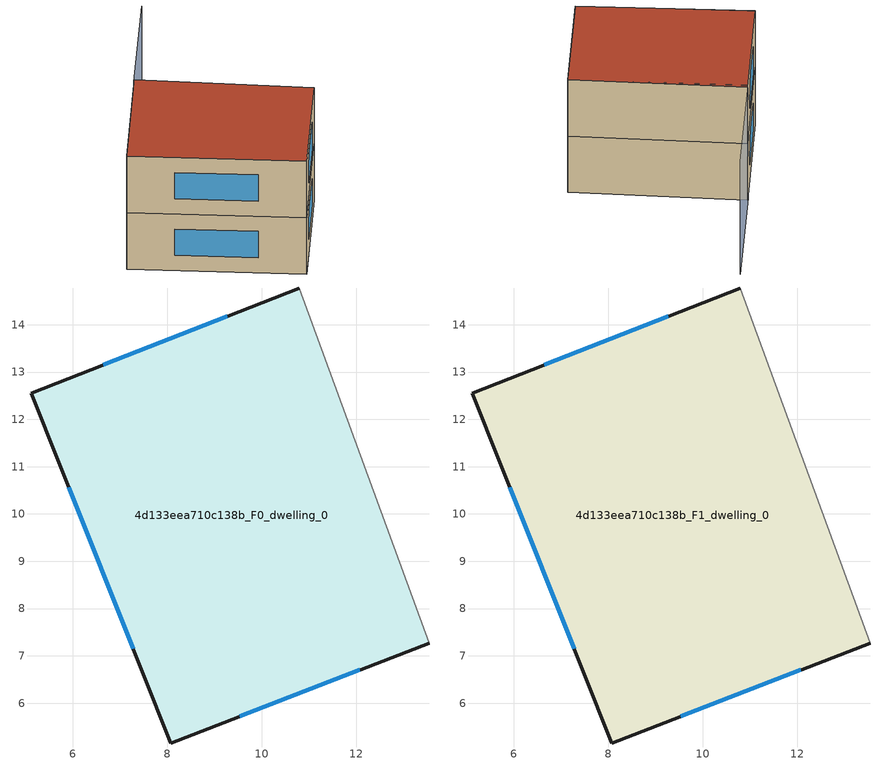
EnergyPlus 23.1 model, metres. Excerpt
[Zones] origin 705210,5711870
4d133eea710c138b_F0_dwelling_0
 floor ground (EU_floor_Construction): 10.79,14.78 13.54,7.27 8.07,5.16 5.13,12.56 z0
 wall outside (EU_wall_Construction): 10.79,14.78 5.13,12.56 8.07,5.16 13.54,7.27 z0:3
 wall adiabatic (EU_wall_Construction): 13.54,7.27 10.79,14.78 z0:3
 window (EU_Window_Construction): 9.27,14.18 6.65,13.15 / 9.54,5.73 12.07,6.7 / 5.92,10.57 7.28,7.15 z0.81:2.19
4d133eea710c138b_F1_dwelling_0
 floor to 4d133eea710c138b_F0_dwelling_0 (EU_floor_Construction): 10.79,14.78 13.53,7.27 8.07,5.16 5.13,12.56 z3
 wall outside (EU_wall_Construction): 10.79,14.78 5.13,12.56 8.07,5.16 13.54,7.27 z3:6
 wall adiabatic (EU_wall_Construction): 13.54,7.27 10.79,14.78 z3:6
 window (EU_Window_Construction): 9.27,14.18 6.65,13.15 / 9.54,5.73 12.07,6.7 / 5.92,10.57 7.28,7.15 z3.81:5.19
 roof outside (EU_roof_Construction): 13.54,7.27 10.79,14.78 5.13,12.56 8.07,5.16 z6
shading: 13.54,7.27 10.65,14.72 / 10.65,14.72 16.26,16.9 z0:6
[Building]
EU S2 Campaign: North Axis=0; Terrain=City; Solar Distribution=FullExterior
[Site:Location]
London: Latitude=51.5; Longitude=-0.5; Time Zone=0; Elevation=25
[SizingPeriod:WeatherFileDays]
AnnualSizingPeriod: Begin Month=1; Begin Day of Month=1; End Month=12; End Day of Month=31; Day of Week for Start Day=Monday; Use Weather File Daylight Saving Period=No; Use Weather File Rain and Snow Indicators=No
[MATERIAL]
EU_InternalMass_Material: Roughness=MediumRough; Thickness=0.1; Conductivity=1; Density=1800; Specific Heat=900; Thermal Absorptance=0.9; Solar Absorptance=0.7; Visible Absorptance=0.7
[MATERIAL:NOMASS] Roughness=MediumRough; Thermal Absorptance=0.9; Solar Absorptance=0.7; Visible Absorptance=0.7
Name | Thermal Resistance
EU_wall_NoMass | 0.735294
EU_roof_NoMass | 0.520833
EU_floor_NoMass | 1.81159
[WINDOWMATERIAL:SIMPLEGLAZINGSYSTEM]
EU_Window_SimpleGlazing: UFactor=3.92; Solar Heat Gain Coefficient=0.85; Visible Transmittance=0.85
[CONSTRUCTION]
EU_wall_Construction: EU_wall_NoMass
EU_roof_Construction: EU_roof_NoMass
EU_floor_Construction: EU_floor_NoMass
EU_Window_Construction: EU_Window_SimpleGlazing
EU_InternalMass_Construction: EU_InternalMass_Material
[ZONE] Type=1; Multiplier=1; Ceiling Height=autocalculate; Floor Area=autocalculate; Part of Total Floor Area=Yes
Name | Volume
4d133eea710c138b_F0_dwelling_0 | 142.868
4d133eea710c138b_F1_dwelling_0 | 142.867
[INTERNALMASS] Construction=EU_InternalMass_Construction; Surface Area=47.6222
Name | Zone or ZoneList
4d133eea710c138b_F0_dwelling_0_EU_InternalMass | 4d133eea710c138b_F0_dwelling_0
4d133eea710c138b_F1_dwelling_0_EU_InternalMass | 4d133eea710c138b_F1_dwelling_0
[OTHEREQUIPMENT] Fuel Type=Electricity; Design Level Calculation Method=Watts/Area; Power per Zone Floor Area=1; Fraction Latent=0; Fraction Radiant=0; Fraction Lost=0; Carbon Dioxide Generation Rate=0; EndUse Subcategory=EU_Step8_InternalGains
Name | Zone or ZoneList or Space or SpaceList | Schedule
EU_Step8_InternalGain_4d133eea710c138b_F0_dwelling_0_f000 | 4d133eea710c138b_F0_dwelling_0 | EU_Step8_GainSchedule_4d133eea710c138b_F0_dwelling_0_f000
EU_Step8_InternalGain_4d133eea710c138b_F1_dwelling_0_f000 | 4d133eea710c138b_F1_dwelling_0 | EU_Step8_GainSchedule_4d133eea710c138b_F1_dwelling_0_f000
[ZONEVENTILATION:DESIGNFLOWRATE] Schedule=EU_AlwaysOn; Design Flow Rate Calculation Method=AirChanges/Hour; Air Changes per Hour=0.48; Ventilation Type=Natural; Fan Pressure Rise=0; Fan Total Efficiency=1; Constant Term Coefficient=1; Temperature Term Coefficient=0; Velocity Term Coefficient=0; Velocity Squared Term Coefficient=0; Minimum Indoor Temperature=-100; Maximum Indoor Temperature=100; Delta Temperature=-100; Minimum Outdoor Temperature=-100; Maximum Outdoor Temperature=100; Maximum Wind Speed=40
Name | Zone or ZoneList or Space or SpaceList
EU_ConstantAir_4d133eea710c138b_F0_dwelling_0 | 4d133eea710c138b_F0_dwelling_0
EU_ConstantAir_4d133eea710c138b_F1_dwelling_0 | 4d133eea710c138b_F1_dwelling_0
[HVACTEMPLATE:THERMOSTAT] Constant Heating Setpoint=20; Constant Cooling Setpoint=50
EU_HeatOnly_4d133eea710c138b_F0_dwelling_0; EU_HeatOnly_4d133eea710c138b_F1_dwelling_0
[HVACTEMPLATE:ZONE:IDEALLOADSAIRSYSTEM] System Availability Schedule=EU_AlwaysOn; Maximum Heating Supply Air Temperature=50; Minimum Cooling Supply Air Temperature=13; Maximum Heating Supply Air Humidity Ratio=0.0156; Minimum Cooling Supply Air Humidity Ratio=0.0077; Heating Limit=NoLimit; Cooling Limit=NoLimit; Heating Availability Schedule=EU_AlwaysOn; Cooling Availability Schedule=EU_CoolingOff; Dehumidification Control Type=ConstantSensibleHeatRatio; Cooling Sensible Heat Ratio=0.7; Dehumidification Setpoint=60; Humidification Control Type=None; Humidification Setpoint=30; Outdoor Air Method=None; Outdoor Air Flow Rate per Person=0.00944; Outdoor Air Flow Rate per Zone Floor Area=0; Outdoor Air Flow Rate per Zone=0; Demand Controlled Ventilation Type=None; Outdoor Air Economizer Type=NoEconomizer; Heat Recovery Type=None; Sensible Heat Recovery Effectiveness=0.7; Latent Heat Recovery Effectiveness=0.65
Name | Template Thermostat
4d133eea710c138b_F0_dwelling_0 | EU_HeatOnly_4d133eea710c138b_F0_dwelling_0
4d133eea710c138b_F1_dwelling_0 | EU_HeatOnly_4d133eea710c138b_F1_dwelling_0
[SIZING:ZONE] Zone Cooling Design Supply Air Temperature Input Method=SupplyAirTemperature; Zone Cooling Design Supply Air Temperature=13; Zone Heating Design Supply Air Temperature Input Method=SupplyAirTemperature; Zone Heating Design Supply Air Temperature=50; Zone Cooling Design Supply Air Humidity Ratio=0.008; Zone Heating Design Supply Air Humidity Ratio=0.008; Cooling Design Air Flow Method=DesignDay; Cooling Design Air Flow Rate=0; Cooling Minimum Air Flow per Zone Floor Area=0.000762; Cooling Minimum Air Flow=0; Cooling Minimum Air Flow Fraction=0.2; Heating Design Air Flow Method=DesignDay; Heating Design Air Flow Rate=0; Heating Maximum Air Flow per Zone Floor Area=0.002032; Heating Maximum Air Flow=0.141576; Heating Maximum Air Flow Fraction=0.3; Account for Dedicated Outdoor Air System=No; Dedicated Outdoor Air System Control Strategy=NeutralSupplyAir; Dedicated Outdoor Air Low Setpoint Temperature for Design=autosize; Dedicated Outdoor Air High Setpoint Temperature for Design=autosize; Zone Load Sizing Method=Sensible Load Only No Latent Load; Zone Latent Cooling Design Supply Air Humidity Ratio Input Method=HumidityRatioDifference; Zone Cooling Design Supply Air Humidity Ratio Difference=0.005; Zone Latent Heating Design Supply Air Humidity Ratio Input Method=HumidityRatioDifference; Zone Humidification Design Supply Air Humidity Ratio Difference=0.005
4d133eea710c138b_F0_dwelling_0; 4d133eea710c138b_F1_dwelling_0
[SCHEDULE:CONSTANT]
Name | Hourly Value
EU_AlwaysOn | 1
EU_CoolingOff | 0
[SCHEDULE:FILE] Column Number=1; Rows to Skip at Top=0; Number of Hours of Data=8760; Column Separator=Comma; Interpolate to Timestep=No; Minutes per Item=60; Adjust Schedule for Daylight Savings=Yes
Name | File
EU_Step8_GainSchedule_4d133eea710c138b_F0_dwelling_0_f000 | ../../schedules/4d133eea710c138b/4d133eea710c138b_F0_dwelling_0_f000_gain.csv
EU_Step8_GainSchedule_4d133eea710c138b_F1_dwelling_0_f000 | ../../schedules/4d133eea710c138b/4d133eea710c138b_F1_dwelling_0_f000_gain.csv
